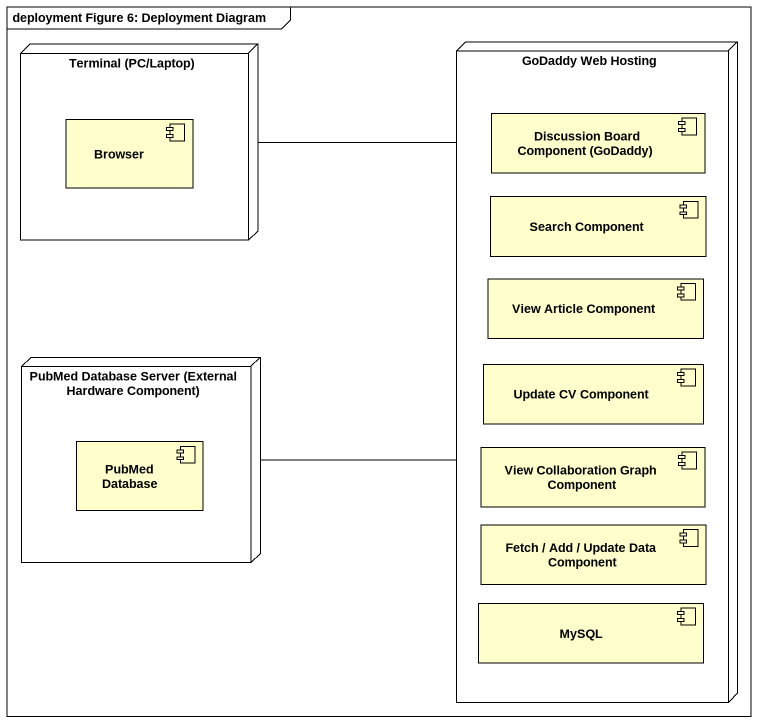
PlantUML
@startuml
mainframe deployment Figure 6: Deployment Diagram
node "Terminal (PC/Laptop)" as Terminal_PC_Laptop {
  component Browser
}
node "GoDaddy Web Hosting" as GoDaddy_Web_Hosting {
  component "Discussion Board Component (GoDaddy)" as Discussion_Board_Component
  component "Search Component" as Search_Component
  component "View Article Component" as View_Article_Component
  component "Update CV Component" as Update_CV_Component
  component "View Collaboration Graph Component" as View_Collaboration_Graph
  component "Fetch / Add / Update Data Component" as Fetch_Add_Update_Data
  component MySQL
}
node "PubMed Database Server (External Hardware Component)" as PubMed_Database_Server {
  component "PubMed Database" as PubMed_Database
}
Terminal_PC_Laptop -right- GoDaddy_Web_Hosting
PubMed_Database_Server -right- GoDaddy_Web_Hosting
@enduml
